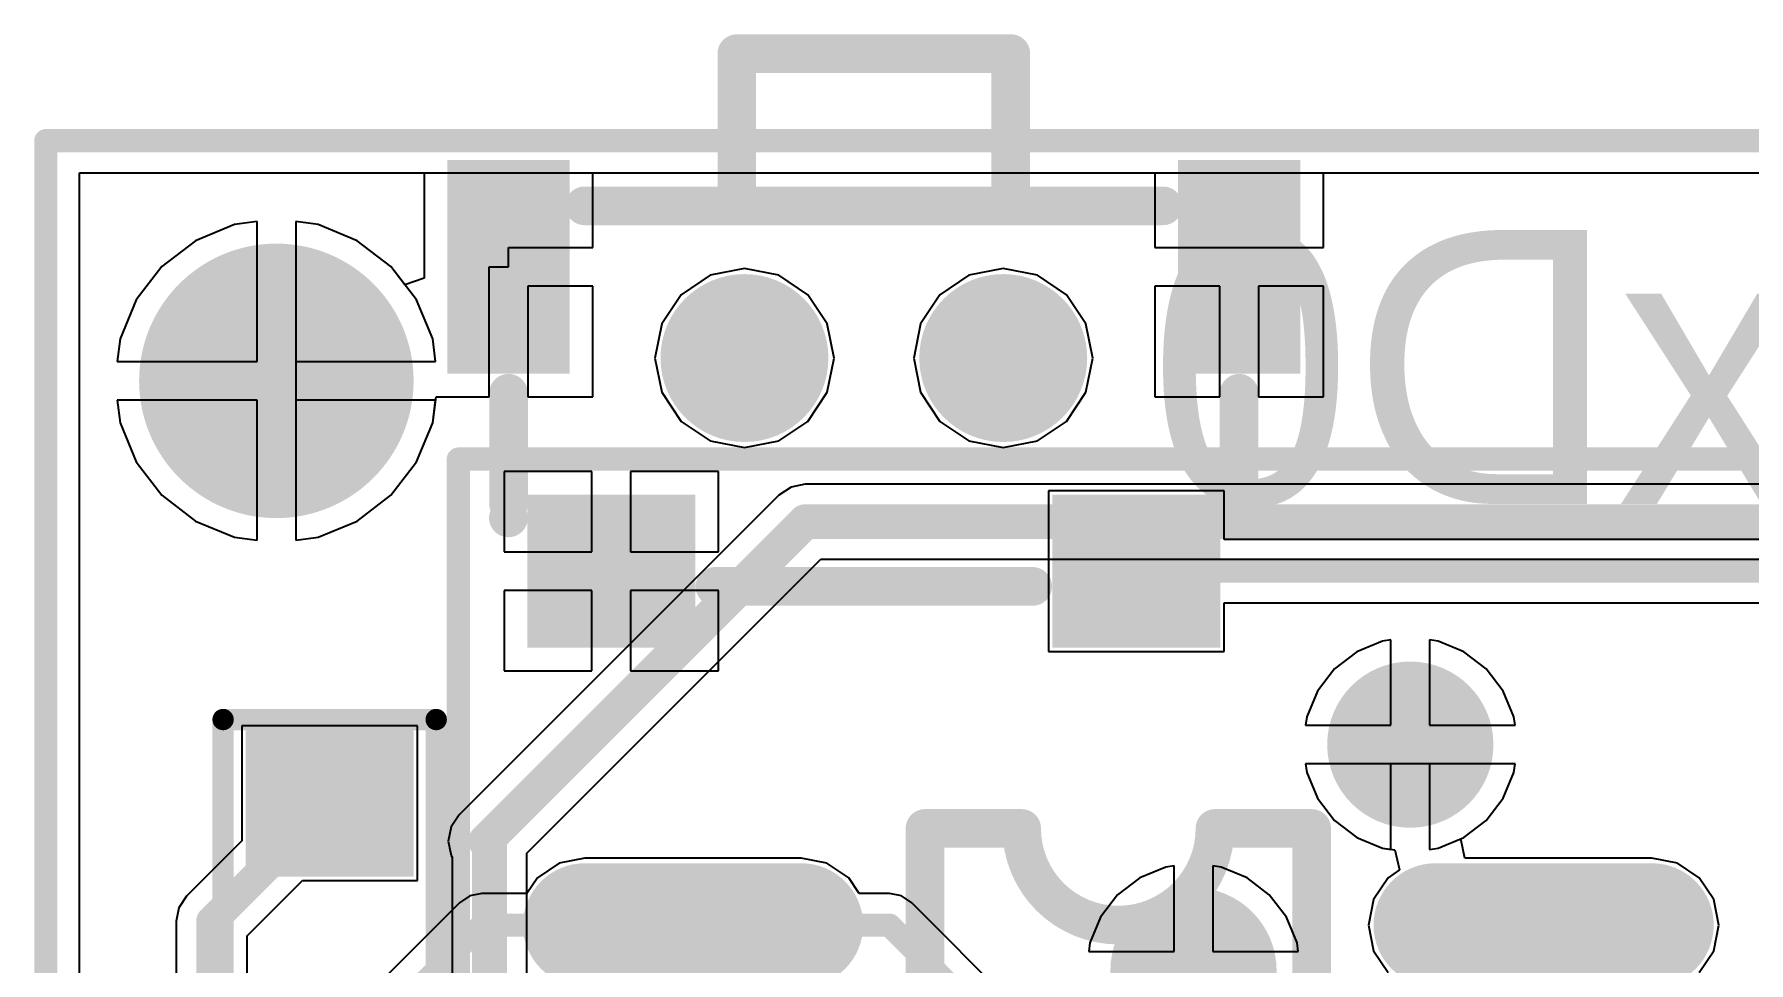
# Model space of a CAD drawing. Header units: millimetres. Extents: x -0.78 to 0.93, y -0.37 to 1.4.
# Drawn here: x -0.7772 to -0.3338, y 0.7216 to 0.9617 of the extents above; entities that cross this region are included whole.
import ezdxf

# ---------------------------------------------------------------- set-up
doc = ezdxf.new("R2010")
doc.units = ezdxf.units.MM
doc.header["$MEASUREMENT"] = 0
for name, color, linetype in [('BottomLayer', 5, 'Continuous'), ('BottomOverlay', 54, 'Continuous'), ('BottomSolder', 6, 'Continuous'), ('PadHoleLayer', 156, 'Continuous'), ('TopLayer', 1, 'Continuous'), ('TopOverlay', 2, 'Continuous'), ('TopSolder', 216, 'Continuous'), ('ViaHoleLayer', 16, 'Continuous')]:
    doc.layers.add(name, color=color, linetype=linetype)

# ---------------------------------------------------------------- blocks, each defined once
blk = doc.blocks.new('SW_SMD_TS_1086E_16_B_16')
at = {"layer": 'BottomLayer'}
for points in [[(-0.08563, 0.023622), (-0.08563, 0.055118), (-0.050196, 0.055118), (-0.050196, 0.023622)], [(0.050196, 0.023622), (0.050196, 0.055118), (0.08563, 0.055118), (0.08563, 0.023622)], [(-0.106299, -0.015748), (-0.082677, -0.015748), (-0.082677, -0.062992), (-0.106299, -0.062992)], [(0.082677, -0.015748), (0.106299, -0.015748), (0.106299, -0.062992), (0.082677, -0.062992)]]:
    blk.add_hatch(color=5, dxfattribs=at).paths.add_polyline_path(points)
h = blk.add_hatch(color=5, dxfattribs=at)
edge = h.paths.add_edge_path()
edge.add_arc((-0.03347, -0.01575), 0.017717, 0, 360)
h = blk.add_hatch(color=5, dxfattribs=at)
edge = h.paths.add_edge_path()
edge.add_arc((0.03346, -0.01575), 0.017717, 0, 360)
at = {"layer": 'BottomSolder'}
for points in [[(-0.08963, 0.019622), (-0.08963, 0.059118), (-0.046196, 0.059118), (-0.046196, 0.019622)], [(0.046196, 0.019622), (0.046196, 0.059118), (0.08963, 0.059118), (0.08963, 0.019622)], [(-0.110299, -0.011748), (-0.078677, -0.011748), (-0.078677, -0.066992), (-0.110299, -0.066992)], [(0.078677, -0.011748), (0.110299, -0.011748), (0.110299, -0.066992), (0.078677, -0.066992)]]:
    blk.add_hatch(color=6, dxfattribs=at).paths.add_polyline_path(points)
h = blk.add_hatch(color=6, dxfattribs=at)
edge = h.paths.add_edge_path()
edge.add_arc((-0.03347, -0.01575), 0.021717, 0, 360)
h = blk.add_hatch(color=6, dxfattribs=at)
edge = h.paths.add_edge_path()
edge.add_arc((0.03346, -0.01575), 0.021717, 0, 360)
at = {"layer": 'PadHoleLayer'}
h = blk.add_hatch(color=156, dxfattribs=at)
edge = h.paths.add_edge_path()
edge.add_arc((-0.03347, -0.01575), 0.017717, 0, 360)
h = blk.add_hatch(color=156, dxfattribs=at)
edge = h.paths.add_edge_path()
edge.add_arc((0.03346, -0.01575), 0.017717, 0, 360)
at = {"layer": 'TopLayer'}
h = blk.add_hatch(color=1, dxfattribs=at)
edge = h.paths.add_edge_path()
edge.add_arc((-0.03347, -0.01575), 0.017717, 0, 360)
h = blk.add_hatch(color=1, dxfattribs=at)
edge = h.paths.add_edge_path()
edge.add_arc((0.03346, -0.01575), 0.017717, 0, 360)
at = {"layer": 'TopSolder'}
h = blk.add_hatch(color=216, dxfattribs=at)
edge = h.paths.add_edge_path()
edge.add_arc((-0.03347, -0.01575), 0.021717, 0, 360)
h = blk.add_hatch(color=216, dxfattribs=at)
edge = h.paths.add_edge_path()
edge.add_arc((0.03346, -0.01575), 0.021717, 0, 360)
at = {"layer": 'BottomOverlay', "const_width": 0.01}
for points in [[(0.041096, 0.043307), (-0.041096, 0.043307)], [(-0.094487, 0.021928), (-0.094487, -0.006649)], [(0.094512, 0.02559), (0.094487, 0.02559)], [(0.094487, 0.021923), (0.094487, -0.006649)], [(0.074802, -0.055118), (-0.074802, -0.055118)], [(-0.035432, -0.055118), (-0.035432, -0.094488)], [(0.035432, -0.055118), (0.035432, -0.094488)], [(0.035432, -0.094488), (-0.035432, -0.094488)]]:
    blk.add_lwpolyline(points, dxfattribs=at)
at = {"layer": 'BottomOverlay', "const_width": 0.005}
for points in [[(-0.043596, 0.043307, 1), (-0.038596, 0.043307, 1)], [(0.038596, 0.043307, 1), (0.043596, 0.043307, 1)], [(-0.096987, 0.021928, 1), (-0.091987, 0.021928, 1)], [(0.091987, 0.02559, 1), (0.096987, 0.02559, 1)], [(0.091987, 0.021923, 1), (0.096987, 0.021923, 1)], [(0.092012, 0.02559, 1), (0.097012, 0.02559, 1)], [(-0.096987, -0.006649, 1), (-0.091987, -0.006649, 1)], [(0.091987, -0.006649, 1), (0.096987, -0.006649, 1)], [(-0.077302, -0.055118, 1), (-0.072302, -0.055118, 1)], [(-0.037932, -0.055118, 1), (-0.032932, -0.055118, 1)], [(0.032932, -0.055118, 1), (0.037932, -0.055118, 1)], [(0.072302, -0.055118, 1), (0.077302, -0.055118, 1)], [(-0.037932, -0.094488, 1), (-0.032932, -0.094488, 1)], [(-0.037932, -0.094488, 1), (-0.032932, -0.094488, 1)], [(0.032932, -0.094488, 1), (0.037932, -0.094488, 1)], [(0.032932, -0.094488, 1), (0.037932, -0.094488, 1)]]:
    blk.add_lwpolyline(points, format="xyb", close=True, dxfattribs=at)
blk = doc.blocks.new('0603R_B_27')
at = {"layer": 'BottomLayer'}
for points in [[(-0.05043, 0.01772), (-0.02043, 0.01772), (-0.02043, -0.01772), (-0.05043, -0.01772)], [(0.01969, 0.01772), (0.05118, 0.01772), (0.05118, -0.01772), (0.01969, -0.01772)]]:
    blk.add_hatch(color=5, dxfattribs=at).paths.add_polyline_path(points)
at = {"layer": 'BottomSolder'}
for points in [[(-0.05443, 0.02172), (-0.01643, 0.02172), (-0.01643, -0.02172), (-0.05443, -0.02172)], [(0.01569, 0.02172), (0.05518, 0.02172), (0.05518, -0.02172), (0.01569, -0.02172)]]:
    blk.add_hatch(color=6, dxfattribs=at).paths.add_polyline_path(points)
at = {"layer": 'BottomOverlay', "const_width": 0.00551}
for points in [[(-0.05709, -0.02756), (-0.05709, 0.02756)], [(0.05709, 0.02756), (-0.05709, 0.02756)], [(0.05709, -0.02756), (0.05709, 0.02756)], [(0.05709, -0.02756), (-0.05709, -0.02756)]]:
    blk.add_lwpolyline(points, dxfattribs=at)
at = {"layer": 'BottomOverlay', "const_width": 0.00276}
for points in [[(-0.05847, 0.02756, 1), (-0.05571, 0.02756, 1)], [(-0.05847, 0.02756, 1), (-0.05571, 0.02756, 1)], [(0.05571, 0.02756, 1), (0.05847, 0.02756, 1)], [(0.05571, 0.02756, 1), (0.05847, 0.02756, 1)], [(-0.05847, -0.02756, 1), (-0.05571, -0.02756, 1)], [(-0.05847, -0.02756, 1), (-0.05571, -0.02756, 1)], [(0.05571, -0.02756, 1), (0.05847, -0.02756, 1)], [(0.05571, -0.02756, 1), (0.05847, -0.02756, 1)]]:
    blk.add_lwpolyline(points, format="xyb", close=True, dxfattribs=at)
blk = doc.blocks.new('SOP8_B_29')
at = {"layer": 'BottomLayer'}
h = blk.add_hatch(color=5, dxfattribs=at)
edge = h.paths.add_edge_path()
edge.add_arc((-0.029, 0.151), 0.012, 90, 270)
edge.add_line((-0.029, 0.139), (0.027, 0.139))
edge.add_arc((0.027, 0.151), 0.012, 270, 450)
edge.add_line((0.027, 0.163), (-0.029, 0.163))
h = blk.add_hatch(color=5, dxfattribs=at)
edge = h.paths.add_edge_path()
edge.add_arc((0.191, 0.151), 0.012, 90, 270)
edge.add_line((0.191, 0.139), (0.247, 0.139))
edge.add_arc((0.247, 0.151), 0.012, 270, 450)
edge.add_line((0.247, 0.163), (0.191, 0.163))
h = blk.add_hatch(color=5, dxfattribs=at)
edge = h.paths.add_edge_path()
edge.add_arc((-0.029, 0.101), 0.012, 90, 270)
edge.add_line((-0.029, 0.089), (0.027, 0.089))
edge.add_arc((0.027, 0.101), 0.012, 270, 450)
edge.add_line((0.027, 0.113), (-0.029, 0.113))
h = blk.add_hatch(color=5, dxfattribs=at)
edge = h.paths.add_edge_path()
edge.add_arc((0.191, 0.101), 0.012, 90, 270)
edge.add_line((0.191, 0.089), (0.247, 0.089))
edge.add_arc((0.247, 0.101), 0.012, 270, 450)
edge.add_line((0.247, 0.113), (0.191, 0.113))
h = blk.add_hatch(color=5, dxfattribs=at)
edge = h.paths.add_edge_path()
edge.add_arc((-0.029, 0.051), 0.012, 90, 270)
edge.add_line((-0.029, 0.039), (0.027, 0.039))
edge.add_arc((0.027, 0.051), 0.012, 270, 450)
edge.add_line((0.027, 0.063), (-0.029, 0.063))
h = blk.add_hatch(color=5, dxfattribs=at)
edge = h.paths.add_edge_path()
edge.add_arc((0.191, 0.051), 0.012, 90, 270)
edge.add_line((0.191, 0.039), (0.247, 0.039))
edge.add_arc((0.247, 0.051), 0.012, 270, 450)
edge.add_line((0.247, 0.063), (0.191, 0.063))
h = blk.add_hatch(color=5, dxfattribs=at)
edge = h.paths.add_edge_path()
edge.add_arc((-0.029, 0.001), 0.012, 90, 270)
edge.add_line((-0.029, -0.011), (0.027, -0.011))
edge.add_arc((0.027, 0.001), 0.012, 270, 450)
edge.add_line((0.027, 0.013), (-0.029, 0.013))
h = blk.add_hatch(color=5, dxfattribs=at)
edge = h.paths.add_edge_path()
edge.add_arc((0.191, 0.001), 0.012, 90, 270)
edge.add_line((0.191, -0.011), (0.247, -0.011))
edge.add_arc((0.247, 0.001), 0.012, 270, 450)
edge.add_line((0.247, 0.013), (0.191, 0.013))
at = {"layer": 'BottomSolder'}
h = blk.add_hatch(color=6, dxfattribs=at)
edge = h.paths.add_edge_path()
edge.add_arc((-0.029, 0.151), 0.016, 90, 270)
edge.add_line((-0.029, 0.135), (0.027, 0.135))
edge.add_arc((0.027, 0.151), 0.016, 270, 450)
edge.add_line((0.027, 0.167), (-0.029, 0.167))
h = blk.add_hatch(color=6, dxfattribs=at)
edge = h.paths.add_edge_path()
edge.add_arc((0.191, 0.151), 0.016, 90, 270)
edge.add_line((0.191, 0.135), (0.247, 0.135))
edge.add_arc((0.247, 0.151), 0.016, 270, 450)
edge.add_line((0.247, 0.167), (0.191, 0.167))
h = blk.add_hatch(color=6, dxfattribs=at)
edge = h.paths.add_edge_path()
edge.add_arc((-0.029, 0.101), 0.016, 90, 270)
edge.add_line((-0.029, 0.085), (0.027, 0.085))
edge.add_arc((0.027, 0.101), 0.016, 270, 450)
edge.add_line((0.027, 0.117), (-0.029, 0.117))
h = blk.add_hatch(color=6, dxfattribs=at)
edge = h.paths.add_edge_path()
edge.add_arc((0.191, 0.101), 0.016, 90, 270)
edge.add_line((0.191, 0.085), (0.247, 0.085))
edge.add_arc((0.247, 0.101), 0.016, 270, 450)
edge.add_line((0.247, 0.117), (0.191, 0.117))
h = blk.add_hatch(color=6, dxfattribs=at)
edge = h.paths.add_edge_path()
edge.add_arc((-0.029, 0.051), 0.016, 90, 270)
edge.add_line((-0.029, 0.035), (0.027, 0.035))
edge.add_arc((0.027, 0.051), 0.016, 270, 450)
edge.add_line((0.027, 0.067), (-0.029, 0.067))
h = blk.add_hatch(color=6, dxfattribs=at)
edge = h.paths.add_edge_path()
edge.add_arc((0.191, 0.051), 0.016, 90, 270)
edge.add_line((0.191, 0.035), (0.247, 0.035))
edge.add_arc((0.247, 0.051), 0.016, 270, 450)
edge.add_line((0.247, 0.067), (0.191, 0.067))
h = blk.add_hatch(color=6, dxfattribs=at)
edge = h.paths.add_edge_path()
edge.add_arc((-0.029, 0.001), 0.016, 90, 270)
edge.add_line((-0.029, -0.015), (0.027, -0.015))
edge.add_arc((0.027, 0.001), 0.016, 270, 450)
edge.add_line((0.027, 0.017), (-0.029, 0.017))
h = blk.add_hatch(color=6, dxfattribs=at)
edge = h.paths.add_edge_path()
edge.add_arc((0.191, 0.001), 0.016, 90, 270)
edge.add_line((0.191, -0.015), (0.247, -0.015))
edge.add_arc((0.247, 0.001), 0.016, 270, 450)
edge.add_line((0.247, 0.017), (0.191, 0.017))
at = {"layer": 'BottomOverlay', "const_width": 0.01}
for points in [[(0.059, 0.176), (0.059, -0.024)], [(0.159, 0.176), (0.059, 0.176)], [(0.159, 0.176), (0.159, -0.024)], [(0.084, -0.024), (0.059, -0.024)], [(0.159, -0.024), (0.134, -0.024)]]:
    blk.add_lwpolyline(points, dxfattribs=at)
at = {"layer": 'BottomOverlay', "const_width": 0.005}
for points in [[(0.0565, 0.176, 1), (0.0615, 0.176, 1)], [(0.0565, 0.176, 1), (0.0615, 0.176, 1)], [(0.1565, 0.176, 1), (0.1615, 0.176, 1)], [(0.1565, 0.176, 1), (0.1615, 0.176, 1)], [(0.0565, -0.024, 1), (0.0615, -0.024, 1)], [(0.0565, -0.024, 1), (0.0615, -0.024, 1)], [(0.0815, -0.024, 1), (0.0865, -0.024, 1)], [(0.0815, -0.024, 1), (0.0865, -0.024, 1)], [(0.1315, -0.024, 1), (0.1365, -0.024, 1)], [(0.1315, -0.024, 1), (0.1365, -0.024, 1)], [(0.1565, -0.024, 1), (0.1615, -0.024, 1)], [(0.1565, -0.024, 1), (0.1615, -0.024, 1)]]:
    blk.add_lwpolyline(points, format="xyb", close=True, dxfattribs=at)
at = {"layer": 'BottomOverlay', "const_width": 0.01}
blk.add_lwpolyline([(0.084, -0.024, -1), (0.134, -0.024)], format="xyb", dxfattribs=at)
blk = doc.blocks.new('1_69_OLED_38')
at = {"layer": 'TopOverlay', "const_width": 0.006}
for points in [[(-0.77418, -0.41423), (-0.77418, 0.88498)], [(-0.77418, 0.88498), (0.76125, 0.88498)], [(-0.66749, -0.25502), (-0.66749, 0.80262)], [(-0.66749, 0.80262), (0.65456, 0.80262)]]:
    blk.add_lwpolyline(points, dxfattribs=at)
at = {"layer": 'TopOverlay', "const_width": 0.003}
for points in [[(-0.77568, 0.88498, 1), (-0.77268, 0.88498, 1)], [(-0.77568, 0.88498, 1), (-0.77268, 0.88498, 1)], [(-0.66899, 0.80262, 1), (-0.66599, 0.80262, 1)], [(-0.66899, 0.80262, 1), (-0.66599, 0.80262, 1)]]:
    blk.add_lwpolyline(points, format="xyb", close=True, dxfattribs=at)

msp = doc.modelspace()

# ---------------------------------------------------------------- hatches: boundary and pattern name
at = {"layer": 'BottomLayer'}
h = msp.add_hatch(color=5, dxfattribs=at)
edge = h.paths.add_edge_path()
edge.add_arc((-0.71457, 0.87205), 0.0315, 0, 360)
h = msp.add_hatch(color=5, dxfattribs=at)
edge = h.paths.add_edge_path()
edge.add_arc((-0.42128, 0.77796), 0.0175, 0, 360)
h = msp.add_hatch(color=5, dxfattribs=at)
edge = h.paths.add_edge_path()
edge.add_arc((-0.47736, 0.71949), 0.0175, 0, 360)
at = {"layer": 'BottomSolder'}
h = msp.add_hatch(color=6, dxfattribs=at)
edge = h.paths.add_edge_path()
edge.add_arc((-0.71457, 0.87205), 0.0355, 0, 360)
h = msp.add_hatch(color=6, dxfattribs=at)
edge = h.paths.add_edge_path()
edge.add_arc((-0.42128, 0.77796), 0.0215, 0, 360)
h = msp.add_hatch(color=6, dxfattribs=at)
edge = h.paths.add_edge_path()
edge.add_arc((-0.47736, 0.71949), 0.0215, 0, 360)
at = {"layer": 'PadHoleLayer'}
h = msp.add_hatch(color=156, dxfattribs=at)
edge = h.paths.add_edge_path()
edge.add_arc((-0.71457, 0.87205), 0.0305, 0, 360)
at = {"layer": 'TopLayer'}
h = msp.add_hatch(color=1, dxfattribs=at)
edge = h.paths.add_edge_path()
edge.add_arc((-0.71457, 0.87205), 0.0315, 0, 360)
h = msp.add_hatch(color=1, dxfattribs=at)
edge = h.paths.add_edge_path()
edge.add_arc((-0.42128, 0.77796), 0.0175, 0, 360)
h = msp.add_hatch(color=1, dxfattribs=at)
edge = h.paths.add_edge_path()
edge.add_arc((-0.47736, 0.71949), 0.0175, 0, 360)
at = {"layer": 'TopSolder'}
h = msp.add_hatch(color=216, dxfattribs=at)
edge = h.paths.add_edge_path()
edge.add_arc((-0.71457, 0.87205), 0.0355, 0, 360)
h = msp.add_hatch(color=216, dxfattribs=at)
edge = h.paths.add_edge_path()
edge.add_arc((-0.42128, 0.77796), 0.0215, 0, 360)
h = msp.add_hatch(color=216, dxfattribs=at)
edge = h.paths.add_edge_path()
edge.add_arc((-0.47736, 0.71949), 0.0215, 0, 360)
at = {"layer": 'ViaHoleLayer'}
h = msp.add_hatch(color=16, dxfattribs=at)
edge = h.paths.add_edge_path()
edge.add_arc((-0.42128, 0.77796), 0.01, 0, 360)
h = msp.add_hatch(color=16, dxfattribs=at)
edge = h.paths.add_edge_path()
edge.add_arc((-0.47736, 0.71949), 0.01, 0, 360)

# ---------------------------------------------------------------- linework, layer by layer
at = {"layer": 'BottomLayer'}
for p, q in [((-0.76547, -0.357), (-0.76547, 0.9259)), ((-0.76547, 0.9259), (-0.67634, 0.9259)), ((-0.67634, 0.9259), (-0.67634, 0.89861)), ((-0.63272, 0.90657), (-0.63272, 0.9259)), ((-0.63272, 0.9259), (-0.48736, 0.9259)), ((-0.48736, 0.9259), (-0.48736, 0.90657)), ((-0.44374, 0.90657), (-0.44374, 0.9259)), ((-0.44374, 0.9259), (-0.24276, 0.9259)), ((-0.7254, 0.91248), (-0.7355, 0.9083)), ((-0.71957, 0.91325), (-0.7254, 0.91248)), ((-0.71957, 0.87705), (-0.71957, 0.91325)), ((-0.70373, 0.91248), (-0.70957, 0.91325)), ((-0.70957, 0.91325), (-0.70957, 0.87205)), ((-0.69364, 0.9083), (-0.70373, 0.91248)), ((-0.7355, 0.9083), (-0.74416, 0.90165)), ((-0.68497, 0.90165), (-0.69364, 0.9083)), ((-0.65453, 0.90157), (-0.65453, 0.90657)), ((-0.65453, 0.90657), (-0.63272, 0.90657)), ((-0.48736, 0.90657), (-0.46555, 0.90657)), ((-0.46555, 0.90657), (-0.44374, 0.90657)), ((-0.74416, 0.90165), (-0.75082, 0.89298)), ((-0.68134, 0.89691), (-0.68497, 0.90165)), ((-0.65953, 0.86795), (-0.65953, 0.90157)), ((-0.65953, 0.90157), (-0.65453, 0.90157)), ((-0.5935, 0.90112), (-0.60236, 0.89935)), ((-0.58464, 0.89935), (-0.5935, 0.90112)), ((-0.52657, 0.90112), (-0.53543, 0.89935)), ((-0.51771, 0.89935), (-0.52657, 0.90112)), ((-0.67634, 0.89861), (-0.68134, 0.89691)), ((-0.63272, 0.89657), (-0.64953, 0.89657)), ((-0.64953, 0.89657), (-0.64953, 0.86795)), ((-0.63272, 0.86795), (-0.63272, 0.89657)), ((-0.60236, 0.89935), (-0.60988, 0.89433)), ((-0.57712, 0.89433), (-0.58464, 0.89935)), ((-0.53543, 0.89935), (-0.54295, 0.89433)), ((-0.51019, 0.89433), (-0.51771, 0.89935)), ((-0.47055, 0.89657), (-0.48736, 0.89657)), ((-0.48736, 0.89657), (-0.48736, 0.86795)), ((-0.47055, 0.86795), (-0.47055, 0.89657)), ((-0.44374, 0.89657), (-0.46055, 0.89657)), ((-0.46055, 0.89657), (-0.46055, 0.86795)), ((-0.44374, 0.86795), (-0.44374, 0.89657)), ((-0.75082, 0.89298), (-0.755, 0.88288)), ((-0.60988, 0.89433), (-0.6149, 0.88682)), ((-0.5721, 0.88682), (-0.57712, 0.89433)), ((-0.54295, 0.89433), (-0.54797, 0.88682)), ((-0.50517, 0.88682), (-0.51019, 0.89433)), ((-0.755, 0.88288), (-0.75577, 0.87705)), ((-0.6149, 0.88682), (-0.61666, 0.87795)), ((-0.57034, 0.87795), (-0.5721, 0.88682)), ((-0.54797, 0.88682), (-0.54973, 0.87795)), ((-0.50341, 0.87795), (-0.50517, 0.88682)), ((-0.75577, 0.87705), (-0.71957, 0.87705)), ((-0.61666, 0.87795), (-0.6149, 0.86909)), ((-0.5721, 0.86909), (-0.57034, 0.87795)), ((-0.54973, 0.87795), (-0.54797, 0.86909)), ((-0.50517, 0.86909), (-0.50341, 0.87795)), ((-0.70957, 0.87205), (-0.70957, 0.83085)), ((-0.71957, 0.86705), (-0.75577, 0.86705)), ((-0.75577, 0.86705), (-0.755, 0.86121)), ((-0.71957, 0.83085), (-0.71957, 0.86705)), ((-0.67414, 0.86121), (-0.67325, 0.86795)), ((-0.67325, 0.86795), (-0.65953, 0.86795)), ((-0.64953, 0.86795), (-0.63272, 0.86795)), ((-0.6149, 0.86909), (-0.60988, 0.86158)), ((-0.57712, 0.86158), (-0.5721, 0.86909)), ((-0.54797, 0.86909), (-0.54295, 0.86158)), ((-0.51019, 0.86158), (-0.50517, 0.86909)), ((-0.48736, 0.86795), (-0.47055, 0.86795)), ((-0.46055, 0.86795), (-0.44374, 0.86795)), ((-0.755, 0.86121), (-0.75082, 0.85112)), ((-0.67832, 0.85112), (-0.67414, 0.86121)), ((-0.60988, 0.86158), (-0.60236, 0.85656)), ((-0.58464, 0.85656), (-0.57712, 0.86158)), ((-0.54295, 0.86158), (-0.53543, 0.85656)), ((-0.51771, 0.85656), (-0.51019, 0.86158)), ((-0.60236, 0.85656), (-0.5935, 0.85479)), ((-0.5935, 0.85479), (-0.58464, 0.85656)), ((-0.53543, 0.85656), (-0.52657, 0.85479)), ((-0.52657, 0.85479), (-0.51771, 0.85656)), ((-0.75082, 0.85112), (-0.74416, 0.84245)), ((-0.68497, 0.84245), (-0.67832, 0.85112)), ((-0.63295, 0.84858), (-0.65567, 0.84858)), ((-0.65567, 0.84858), (-0.65567, 0.82783)), ((-0.63295, 0.82783), (-0.63295, 0.84858)), ((-0.60024, 0.84858), (-0.62295, 0.84858)), ((-0.62295, 0.84858), (-0.62295, 0.82783)), ((-0.60024, 0.82783), (-0.60024, 0.84858)), ((-0.46941, 0.84358), (-0.51484, 0.84358)), ((-0.51484, 0.84358), (-0.51484, 0.80209)), ((-0.46941, 0.83099), (-0.46941, 0.84358)), ((-0.74416, 0.84245), (-0.7355, 0.8358)), ((-0.69364, 0.8358), (-0.68497, 0.84245)), ((-0.7355, 0.8358), (-0.7254, 0.83162)), ((-0.70373, 0.83162), (-0.69364, 0.8358)), ((-0.7254, 0.83162), (-0.71957, 0.83085)), ((-0.70957, 0.83085), (-0.70373, 0.83162)), ((-0.29232, 0.83099), (-0.46941, 0.83099)), ((-0.65567, 0.82783), (-0.63295, 0.82783)), ((-0.62295, 0.82783), (-0.60024, 0.82783)), ((-0.63295, 0.81783), (-0.65567, 0.81783)), ((-0.65567, 0.81783), (-0.65567, 0.79709)), ((-0.63295, 0.79709), (-0.63295, 0.81783)), ((-0.60024, 0.81783), (-0.62295, 0.81783)), ((-0.62295, 0.81783), (-0.62295, 0.79709)), ((-0.60024, 0.79709), (-0.60024, 0.81783)), ((-0.46941, 0.80209), (-0.46941, 0.81468)), ((-0.46941, 0.81468), (-0.2957, 0.81468)), ((-0.42845, 0.80475), (-0.43514, 0.80198)), ((-0.42628, 0.80504), (-0.42845, 0.80475)), ((-0.42628, 0.78296), (-0.42628, 0.80504)), ((-0.4141, 0.80475), (-0.41628, 0.80504)), ((-0.41628, 0.80504), (-0.41628, 0.78296)), ((-0.40741, 0.80198), (-0.4141, 0.80475)), ((-0.51484, 0.80209), (-0.46941, 0.80209)), ((-0.43514, 0.80198), (-0.44089, 0.79757)), ((-0.40166, 0.79757), (-0.40741, 0.80198)), ((-0.65567, 0.79709), (-0.63295, 0.79709)), ((-0.62295, 0.79709), (-0.60024, 0.79709)), ((-0.44089, 0.79757), (-0.4453, 0.79183)), ((-0.39725, 0.79183), (-0.40166, 0.79757)), ((-0.4453, 0.79183), (-0.44807, 0.78514)), ((-0.39448, 0.78514), (-0.39725, 0.79183)), ((-0.44807, 0.78514), (-0.44835, 0.78296)), ((-0.3942, 0.78296), (-0.39448, 0.78514)), ((-0.67807, 0.7828), (-0.7235, 0.7828)), ((-0.7235, 0.7828), (-0.7235, 0.75306)), ((-0.67807, 0.7428), (-0.67807, 0.7828)), ((-0.44835, 0.78296), (-0.42628, 0.78296)), ((-0.41628, 0.78296), (-0.3942, 0.78296)), ((-0.3942, 0.77296), (-0.44835, 0.77296)), ((-0.44835, 0.77296), (-0.44807, 0.77078)), ((-0.39448, 0.77078), (-0.3942, 0.77296)), ((-0.44807, 0.77078), (-0.4453, 0.76409)), ((-0.39725, 0.76409), (-0.39448, 0.77078)), ((-0.4453, 0.76409), (-0.44089, 0.75835)), ((-0.40166, 0.75835), (-0.39725, 0.76409)), ((-0.44089, 0.75835), (-0.43514, 0.75394)), ((-0.40741, 0.75394), (-0.40166, 0.75835)), ((-0.43514, 0.75394), (-0.42845, 0.75117)), ((-0.40819, 0.75362), (-0.40741, 0.75394)), ((-0.7235, 0.75306), (-0.73779, 0.73877)), ((-0.42845, 0.75117), (-0.42526, 0.75075)), ((-0.42526, 0.75075), (-0.42405, 0.74555)), ((-0.40719, 0.74862), (-0.40819, 0.75362)), ((-0.64143, 0.7473), (-0.64705, 0.74354)), ((-0.6348, 0.74862), (-0.64143, 0.7473)), ((-0.5788, 0.74862), (-0.6348, 0.74862)), ((-0.57216, 0.7473), (-0.5788, 0.74862)), ((-0.56654, 0.74354), (-0.57216, 0.7473)), ((-0.48454, 0.74628), (-0.49123, 0.74351)), ((-0.48236, 0.74657), (-0.48454, 0.74628)), ((-0.48236, 0.72449), (-0.48236, 0.74657)), ((-0.47018, 0.74628), (-0.47236, 0.74657)), ((-0.47236, 0.74657), (-0.47236, 0.72449)), ((-0.46349, 0.74351), (-0.47018, 0.74628)), ((-0.42405, 0.74555), (-0.42705, 0.74354)), ((-0.3588, 0.74862), (-0.40719, 0.74862)), ((-0.35216, 0.7473), (-0.3588, 0.74862)), ((-0.34654, 0.74354), (-0.35216, 0.7473)), ((-0.72212, 0.72848), (-0.70781, 0.7428)), ((-0.70781, 0.7428), (-0.67807, 0.7428)), ((-0.64705, 0.74354), (-0.64979, 0.73944)), ((-0.5638, 0.73944), (-0.56654, 0.74354)), ((-0.49123, 0.74351), (-0.49698, 0.7391)), ((-0.45775, 0.7391), (-0.46349, 0.74351)), ((-0.42705, 0.74354), (-0.43081, 0.73792)), ((-0.34278, 0.73792), (-0.34654, 0.74354)), ((-0.73779, 0.73877), (-0.73978, 0.73579)), ((-0.6672, 0.73705), (-0.69157, 0.71268)), ((-0.66455, 0.73882), (-0.6672, 0.73705)), ((-0.6672, 0.73705), (-0.6672, 0.73705)), ((-0.66143, 0.73944), (-0.66455, 0.73882)), ((-0.64979, 0.73944), (-0.66143, 0.73944)), ((-0.66143, 0.73944), (-0.66143, 0.73944)), ((-0.55599, 0.73944), (-0.5638, 0.73944)), ((-0.55287, 0.73882), (-0.55599, 0.73944)), ((-0.55599, 0.73944), (-0.55599, 0.73944)), ((-0.55022, 0.73705), (-0.55287, 0.73882)), ((-0.52169, 0.70852), (-0.55022, 0.73705)), ((-0.49698, 0.7391), (-0.50138, 0.73336)), ((-0.45334, 0.73336), (-0.45775, 0.7391)), ((-0.43081, 0.73792), (-0.43213, 0.73128)), ((-0.34146, 0.73128), (-0.34278, 0.73792)), ((-0.73978, 0.73579), (-0.74048, 0.73228)), ((-0.74048, 0.73228), (-0.74048, 0.60433)), ((-0.50138, 0.73336), (-0.50415, 0.72667)), ((-0.45057, 0.72667), (-0.45334, 0.73336)), ((-0.72212, 0.71268), (-0.72212, 0.72848)), ((-0.43213, 0.73128), (-0.43081, 0.72465)), ((-0.34278, 0.72465), (-0.34146, 0.73128)), ((-0.50415, 0.72667), (-0.50444, 0.72449)), ((-0.50444, 0.72449), (-0.48236, 0.72449)), ((-0.47236, 0.72449), (-0.45028, 0.72449)), ((-0.45028, 0.72449), (-0.45057, 0.72667)), ((-0.43081, 0.72465), (-0.42705, 0.71903)), ((-0.34654, 0.71903), (-0.34278, 0.72465))]:
    msp.add_line(p, q, dxfattribs=at)
for points, const_width in [([(-0.49213, 0.82283), (-0.29232, 0.82283)], 0.006), ([(-0.7313, 0.73228), (-0.70079, 0.7628)], 0.008), ([(-0.7313, 0.60433), (-0.7313, 0.73228)], 0.008), ([(-0.70079, 0.69193), (-0.66143, 0.73128)], 0.006), ([(-0.66143, 0.73128), (-0.6068, 0.73128)], 0.006), ([(-0.6068, 0.73128), (-0.55599, 0.73128)], 0.006), ([(-0.55599, 0.73128), (-0.52746, 0.70276)], 0.006)]:
    msp.add_lwpolyline(points, dxfattribs=dict(at, const_width=const_width))
for points, const_width in [([(-0.49363, 0.82283, 1), (-0.49063, 0.82283, 1)], 0.003), ([(-0.70279, 0.7628, 1), (-0.69879, 0.7628, 1)], 0.004), ([(-0.7333, 0.73228, 1), (-0.7293, 0.73228, 1)], 0.004), ([(-0.7333, 0.73228, 1), (-0.7293, 0.73228, 1)], 0.004), ([(-0.66293, 0.73128, 1), (-0.65993, 0.73128, 1)], 0.003), ([(-0.66293, 0.73128, 1), (-0.65993, 0.73128, 1)], 0.003), ([(-0.6083, 0.73128, 1), (-0.6053, 0.73128, 1)], 0.003), ([(-0.6083, 0.73128, 1), (-0.6053, 0.73128, 1)], 0.003), ([(-0.55749, 0.73128, 1), (-0.55449, 0.73128, 1)], 0.003), ([(-0.55749, 0.73128, 1), (-0.55449, 0.73128, 1)], 0.003)]:
    msp.add_lwpolyline(points, format="xyb", close=True, dxfattribs=dict(at, const_width=const_width))
at = {"layer": 'TopLayer'}
for p, q in [((-0.76547, -0.357), (-0.76547, 0.9259)), ((-0.76547, 0.9259), (0.75365, 0.9259)), ((-0.7254, 0.91248), (-0.7355, 0.9083)), ((-0.71957, 0.91325), (-0.7254, 0.91248)), ((-0.71957, 0.87705), (-0.71957, 0.91325)), ((-0.70373, 0.91248), (-0.70957, 0.91325)), ((-0.70957, 0.91325), (-0.70957, 0.87705)), ((-0.69364, 0.9083), (-0.70373, 0.91248)), ((-0.7355, 0.9083), (-0.74416, 0.90165)), ((-0.68497, 0.90165), (-0.69364, 0.9083)), ((-0.74416, 0.90165), (-0.75082, 0.89298)), ((-0.67832, 0.89298), (-0.68497, 0.90165)), ((-0.5935, 0.90112), (-0.60236, 0.89935)), ((-0.58464, 0.89935), (-0.5935, 0.90112)), ((-0.52657, 0.90112), (-0.53543, 0.89935)), ((-0.51771, 0.89935), (-0.52657, 0.90112)), ((-0.60236, 0.89935), (-0.60988, 0.89433)), ((-0.57712, 0.89433), (-0.58464, 0.89935)), ((-0.53543, 0.89935), (-0.54295, 0.89433)), ((-0.51019, 0.89433), (-0.51771, 0.89935)), ((-0.75082, 0.89298), (-0.755, 0.88288)), ((-0.67414, 0.88288), (-0.67832, 0.89298)), ((-0.60988, 0.89433), (-0.6149, 0.88682)), ((-0.5721, 0.88682), (-0.57712, 0.89433)), ((-0.54295, 0.89433), (-0.54797, 0.88682)), ((-0.50517, 0.88682), (-0.51019, 0.89433)), ((-0.755, 0.88288), (-0.75577, 0.87705)), ((-0.67337, 0.87705), (-0.67414, 0.88288)), ((-0.6149, 0.88682), (-0.61666, 0.87795)), ((-0.57034, 0.87795), (-0.5721, 0.88682)), ((-0.54797, 0.88682), (-0.54973, 0.87795)), ((-0.50341, 0.87795), (-0.50517, 0.88682)), ((-0.75577, 0.87705), (-0.71957, 0.87705)), ((-0.70957, 0.87705), (-0.67337, 0.87705)), ((-0.61666, 0.87795), (-0.6149, 0.86909)), ((-0.5721, 0.86909), (-0.57034, 0.87795)), ((-0.54973, 0.87795), (-0.54797, 0.86909)), ((-0.50517, 0.86909), (-0.50341, 0.87795)), ((-0.71957, 0.86705), (-0.75577, 0.86705)), ((-0.75577, 0.86705), (-0.755, 0.86121)), ((-0.71957, 0.83085), (-0.71957, 0.86705)), ((-0.67337, 0.86705), (-0.70957, 0.86705)), ((-0.70957, 0.86705), (-0.70957, 0.83085)), ((-0.67414, 0.86121), (-0.67337, 0.86705)), ((-0.6149, 0.86909), (-0.60988, 0.86158)), ((-0.57712, 0.86158), (-0.5721, 0.86909)), ((-0.54797, 0.86909), (-0.54295, 0.86158)), ((-0.51019, 0.86158), (-0.50517, 0.86909)), ((-0.755, 0.86121), (-0.75082, 0.85112)), ((-0.67832, 0.85112), (-0.67414, 0.86121)), ((-0.60988, 0.86158), (-0.60236, 0.85656)), ((-0.58464, 0.85656), (-0.57712, 0.86158)), ((-0.54295, 0.86158), (-0.53543, 0.85656)), ((-0.51771, 0.85656), (-0.51019, 0.86158)), ((-0.60236, 0.85656), (-0.5935, 0.85479)), ((-0.5935, 0.85479), (-0.58464, 0.85656)), ((-0.53543, 0.85656), (-0.52657, 0.85479)), ((-0.52657, 0.85479), (-0.51771, 0.85656)), ((-0.75082, 0.85112), (-0.74416, 0.84245)), ((-0.68497, 0.84245), (-0.67832, 0.85112)), ((-0.58146, 0.84458), (-0.58461, 0.84248)), ((-0.57776, 0.84532), (-0.58146, 0.84458)), ((0.53248, 0.84532), (-0.57776, 0.84532)), ((-0.74416, 0.84245), (-0.7355, 0.8358)), ((-0.69364, 0.8358), (-0.68497, 0.84245)), ((-0.58461, 0.84248), (-0.66728, 0.7598)), ((-0.7355, 0.8358), (-0.7254, 0.83162)), ((-0.70373, 0.83162), (-0.69364, 0.8358)), ((-0.7254, 0.83162), (-0.71957, 0.83085)), ((-0.70957, 0.83085), (-0.70373, 0.83162)), ((-0.64976, 0.74992), (-0.57374, 0.82594)), ((-0.57374, 0.82594), (0.03993, 0.82594)), ((-0.42845, 0.80475), (-0.43514, 0.80198)), ((-0.42628, 0.80504), (-0.42845, 0.80475)), ((-0.42628, 0.78296), (-0.42628, 0.80504)), ((-0.4141, 0.80475), (-0.41628, 0.80504)), ((-0.41628, 0.80504), (-0.41628, 0.78296)), ((-0.40741, 0.80198), (-0.4141, 0.80475)), ((-0.43514, 0.80198), (-0.44089, 0.79757)), ((-0.40166, 0.79757), (-0.40741, 0.80198)), ((-0.44089, 0.79757), (-0.4453, 0.79183)), ((-0.39725, 0.79183), (-0.40166, 0.79757)), ((-0.4453, 0.79183), (-0.44807, 0.78514)), ((-0.39448, 0.78514), (-0.39725, 0.79183)), ((-0.44807, 0.78514), (-0.44835, 0.78296)), ((-0.3942, 0.78296), (-0.39448, 0.78514)), ((-0.44835, 0.78296), (-0.42628, 0.78296)), ((-0.41628, 0.78296), (-0.3942, 0.78296)), ((-0.42628, 0.77296), (-0.44835, 0.77296)), ((-0.44835, 0.77296), (-0.44807, 0.77078)), ((-0.42628, 0.75088), (-0.42628, 0.77296)), ((-0.3942, 0.77296), (-0.41628, 0.77296)), ((-0.41628, 0.77296), (-0.41628, 0.75088)), ((-0.39448, 0.77078), (-0.3942, 0.77296)), ((-0.44807, 0.77078), (-0.4453, 0.76409)), ((-0.39725, 0.76409), (-0.39448, 0.77078)), ((-0.4453, 0.76409), (-0.44089, 0.75835)), ((-0.40166, 0.75835), (-0.39725, 0.76409)), ((-0.66728, 0.7598), (-0.66938, 0.75666)), ((-0.44089, 0.75835), (-0.43514, 0.75394)), ((-0.40741, 0.75394), (-0.40166, 0.75835)), ((-0.66938, 0.75666), (-0.67012, 0.75295)), ((-0.43514, 0.75394), (-0.42845, 0.75117)), ((-0.4141, 0.75117), (-0.40741, 0.75394)), ((-0.67012, 0.75295), (-0.66938, 0.74925)), ((-0.64976, 0.66708), (-0.64976, 0.74992)), ((-0.42845, 0.75117), (-0.42628, 0.75088)), ((-0.41628, 0.75088), (-0.4141, 0.75117)), ((-0.66938, 0.74925), (-0.66913, 0.74888)), ((-0.66913, 0.74888), (-0.66913, 0.66708)), ((-0.48454, 0.74628), (-0.49123, 0.74351)), ((-0.48236, 0.74657), (-0.48454, 0.74628)), ((-0.48236, 0.72449), (-0.48236, 0.74657)), ((-0.47018, 0.74628), (-0.47236, 0.74657)), ((-0.47236, 0.74657), (-0.47236, 0.72449)), ((-0.46349, 0.74351), (-0.47018, 0.74628)), ((-0.49123, 0.74351), (-0.49698, 0.7391)), ((-0.45775, 0.7391), (-0.46349, 0.74351)), ((-0.49698, 0.7391), (-0.50138, 0.73336)), ((-0.45334, 0.73336), (-0.45775, 0.7391)), ((-0.50138, 0.73336), (-0.50415, 0.72667)), ((-0.45057, 0.72667), (-0.45334, 0.73336)), ((-0.50415, 0.72667), (-0.50444, 0.72449)), ((-0.50444, 0.72449), (-0.48236, 0.72449)), ((-0.47236, 0.72449), (-0.45028, 0.72449)), ((-0.45028, 0.72449), (-0.45057, 0.72667))]:
    msp.add_line(p, q, dxfattribs=at)
at = {"layer": 'TopLayer', "const_width": 0.009}
for points in [[(-0.66043, 0.75295), (-0.57776, 0.83563)], [(-0.57776, 0.83563), (0.53248, 0.83563)], [(-0.66043, 0.75295), (-0.65945, 0.75197)], [(-0.65945, 0.65551), (-0.65945, 0.75197)]]:
    msp.add_lwpolyline(points, dxfattribs=at)
at = {"layer": 'TopLayer', "const_width": 0.0045}
for points in [[(-0.58001, 0.83563, 1), (-0.57551, 0.83563, 1)], [(-0.58001, 0.83563, 1), (-0.57551, 0.83563, 1)], [(-0.66268, 0.75295, 1), (-0.65818, 0.75295, 1)], [(-0.66268, 0.75295, 1), (-0.65818, 0.75295, 1)], [(-0.6617, 0.75197, 1), (-0.6572, 0.75197, 1)], [(-0.6617, 0.75197, 1), (-0.6572, 0.75197, 1)]]:
    msp.add_lwpolyline(points, format="xyb", close=True, dxfattribs=at)

# ---------------------------------------------------------------- block references
for name, p, rotation in [('SW_SMD_TS_1086E_16_B_16', (-0.56004, 0.8622), 180), ('1_69_OLED_38', (0, 0.04921), 360), ('0603R_B_27', (-0.70079, 0.72736), 270), ('SOP8_B_29', (-0.3878, 0.73228), 180)]:
    msp.add_blockref(name, p, dxfattribs=dict(rotation=rotation))

# ---------------------------------------------------------------- texts
at = {"layer": 'BottomOverlay', "text_generation_flag": 2}
msp.add_text('0xD0', height=0.070866, rotation=360, dxfattribs=at).set_placement((-0.26772, 0.84022))

doc.saveas('drawing.dxf')
